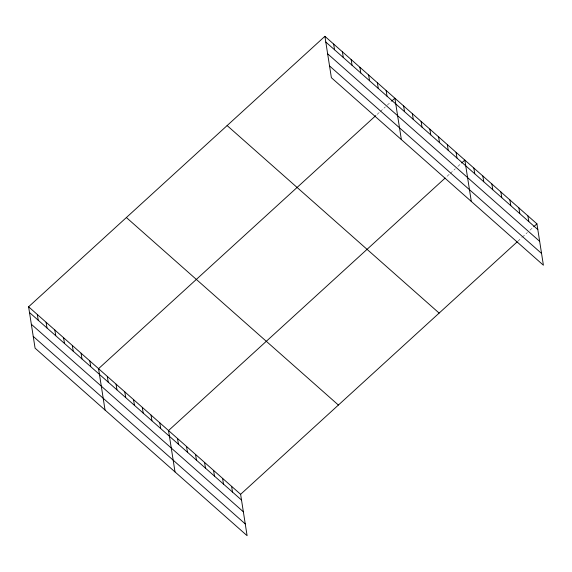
<?xml version="1.0" encoding="UTF-8"?>
<svg xmlns="http://www.w3.org/2000/svg" width="572" height="572" viewBox="0 0 572 572"><rect width="100%" height="100%" fill="white"/><g stroke="black" fill="none" stroke-linecap="round" stroke-linejoin="round"><path stroke-width="0.43" stroke-dasharray="2.86 2.15" d="M377.091 114.429L379.629 112.112M380.266 111.533L385.349 106.892M387.251 105.155L391.062 101.68M447.061 176.312L449.599 173.988M450.236 173.409L455.312 168.776M457.85 166.459L461.025 163.556M517.874 241.22L521.685 237.745M522.315 237.165L527.398 232.525M529.937 230.209L533.111 227.313"/><path stroke-width="0.86" d="M28.6 306.792L240.619 494.308L247.097 535.678L35.078 348.162L28.6 306.792L324.903 36.322L536.922 223.838L543.4 265.208L331.381 77.692L324.903 36.322M375.825 115.587L98.563 368.675L105.041 410.045M391.698 101.101L394.873 98.198L401.351 139.575M445.152 178.049L168.533 430.552L175.011 471.921M461.661 162.977L464.836 160.081L471.314 201.451M240.619 494.308L517.238 241.799M533.747 226.734L536.922 223.838M325.804 42.049L537.816 229.565M327.642 53.811L539.661 241.327M329.543 65.93L541.555 253.446M227.127 125.575L439.139 313.091M126.383 217.539L338.395 405.047M29.494 312.519L241.513 500.035M31.338 324.281L243.357 511.797M33.233 336.4L245.252 523.916M527.913 215.866L528.807 221.593M518.897 207.893L519.798 213.621M509.888 199.928L510.789 205.655M500.879 191.956L501.773 197.683M491.87 183.991L492.764 189.718M482.854 176.019L483.755 181.746M473.845 168.046L474.746 173.774M456.091 152.345L456.985 158.072M447.347 144.609L448.241 150.336M438.595 136.872L439.496 142.6M429.851 129.143L430.752 134.87M421.106 121.407L422.007 127.134M412.362 113.671L413.256 119.398M403.618 105.934L404.511 111.662M386.121 90.469L387.022 96.196M377.377 82.733L378.278 88.46M368.633 74.996L369.533 80.724M359.888 67.26L360.782 72.987M351.144 59.524L352.037 65.251M342.399 51.795L343.293 57.522M333.648 44.058L334.548 49.785M231.603 486.336L232.504 492.063M222.594 478.364L223.495 484.091M213.585 470.398L214.479 476.126M204.576 462.426L205.47 468.153M195.56 454.461L196.461 460.188M186.551 446.489L187.452 452.216M177.542 438.524L178.435 444.251M159.788 422.815L160.682 428.542M151.037 415.079L151.938 420.806M142.292 407.35L143.193 413.077M133.548 399.613L134.441 405.341M124.803 391.877L125.697 397.604M116.059 384.141L116.953 389.868M107.314 376.405L108.208 382.132M89.818 360.939L90.719 366.666M81.074 353.203L81.968 358.93M72.329 345.467L73.223 351.194M63.585 337.73L64.479 343.457M54.84 329.994L55.734 335.721M46.089 322.265L46.99 327.992M37.344 314.528L38.245 320.256"/></g></svg>
